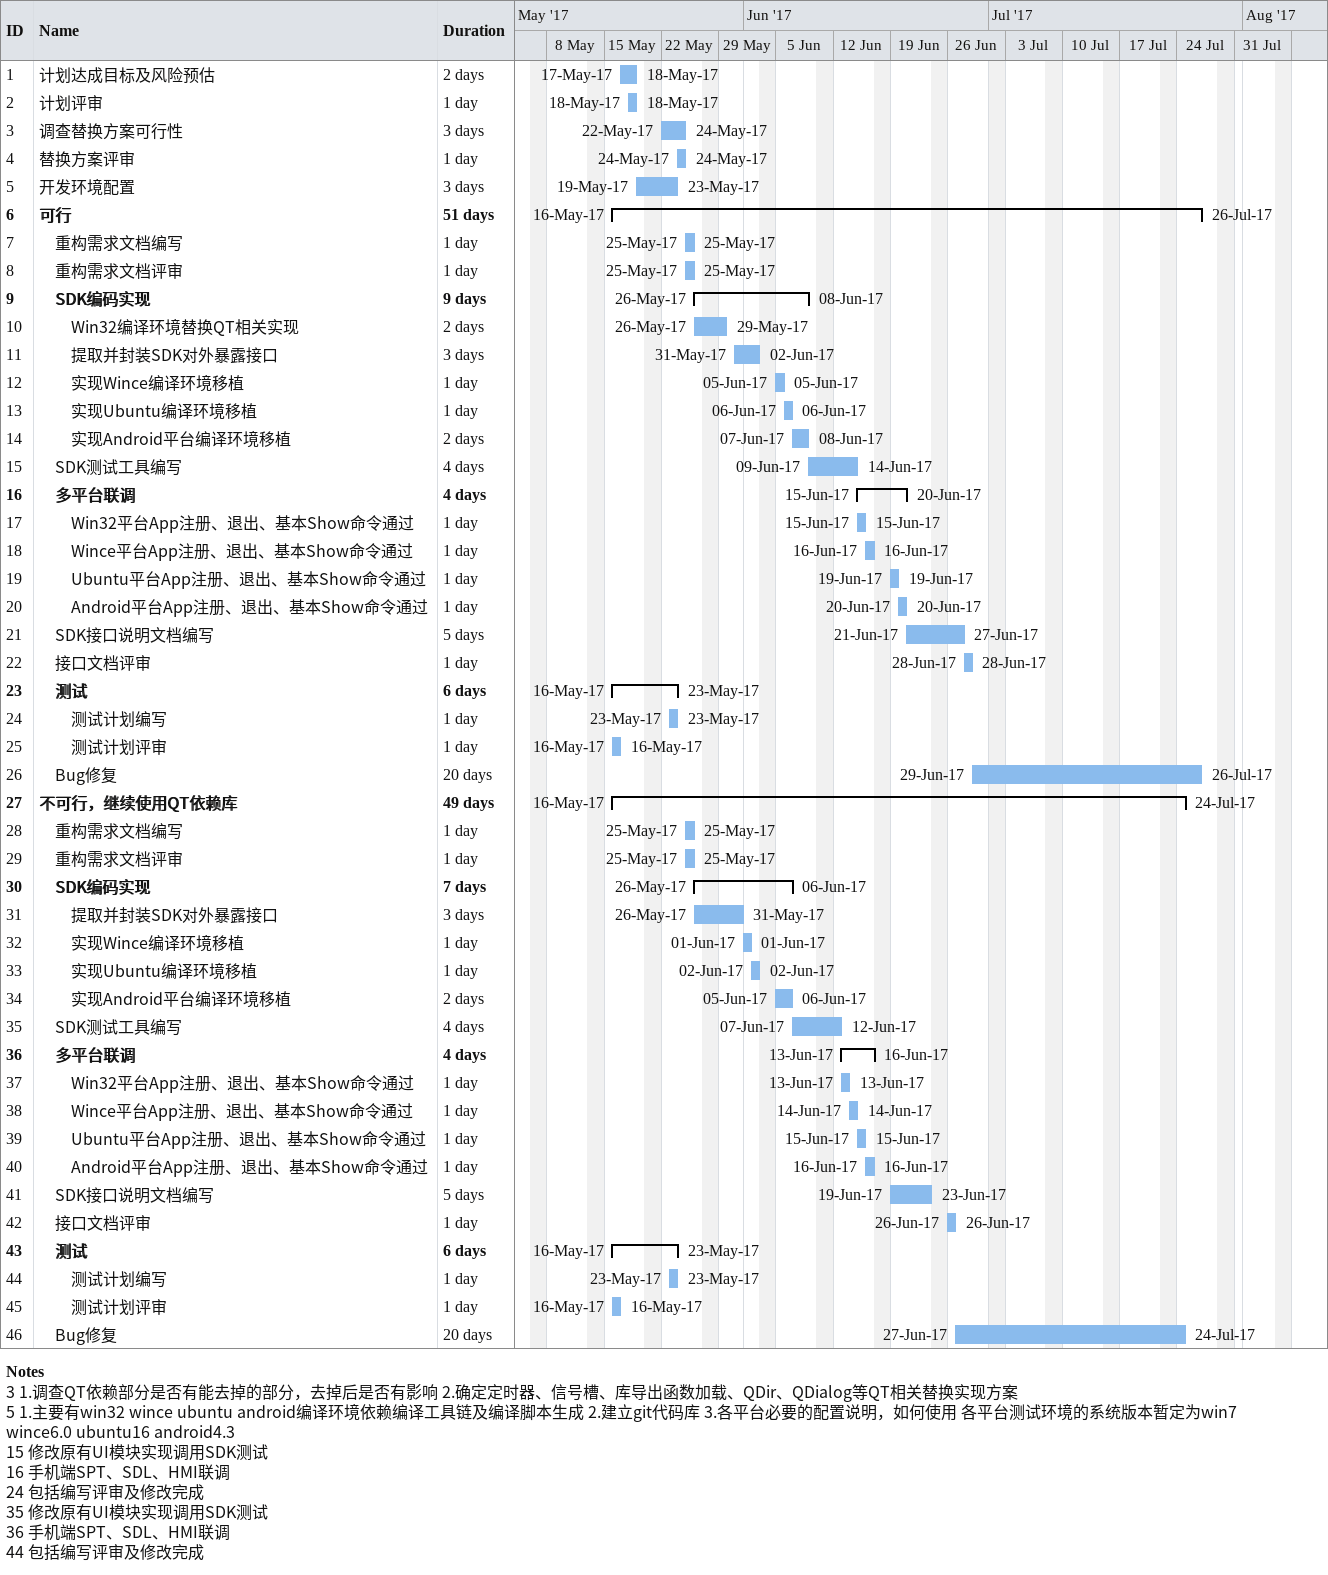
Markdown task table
| ID | Level | Task | Duration | Start | Finish |
|---|---|---|---|---|---|
| 1 | 1 | 计划达成目标及风险预估 | 2d | 2017-05-17 | 2017-05-18 |
| 2 | 1 | 计划评审 | 1d | 2017-05-18 | 2017-05-18 |
| 3 | 1 | 调查替换方案可行性 | 3d | 2017-05-22 | 2017-05-24 |
| 4 | 1 | 替换方案评审 | 1d | 2017-05-24 | 2017-05-24 |
| 5 | 1 | 开发环境配置 | 3d | 2017-05-19 | 2017-05-23 |
| 6 | 1 | **可行** | 51d | 2017-05-16 | 2017-07-26 |
| 7 | 2 | 重构需求文档编写 | 1d | 2017-05-25 | 2017-05-25 |
| 8 | 2 | 重构需求文档评审 | 1d | 2017-05-25 | 2017-05-25 |
| 9 | 2 | **SDK编码实现** | 9d | 2017-05-26 | 2017-06-08 |
| 10 | 3 | Win32编译环境替换QT相关实现 | 2d | 2017-05-26 | 2017-05-29 |
| 11 | 3 | 提取并封装SDK对外暴露接口 | 3d | 2017-05-31 | 2017-06-02 |
| 12 | 3 | 实现Wince编译环境移植 | 1d | 2017-06-05 | 2017-06-05 |
| 13 | 3 | 实现Ubuntu编译环境移植 | 1d | 2017-06-06 | 2017-06-06 |
| 14 | 3 | 实现Android平台编译环境移植 | 2d | 2017-06-07 | 2017-06-08 |
| 15 | 2 | SDK测试工具编写 | 4d | 2017-06-09 | 2017-06-14 |
| 16 | 2 | **多平台联调** | 4d | 2017-06-15 | 2017-06-20 |
| 17 | 3 | Win32平台App注册、退出、基本Show命令通过 | 1d | 2017-06-15 | 2017-06-15 |
| 18 | 3 | Wince平台App注册、退出、基本Show命令通过 | 1d | 2017-06-16 | 2017-06-16 |
| 19 | 3 | Ubuntu平台App注册、退出、基本Show命令通过 | 1d | 2017-06-19 | 2017-06-19 |
| 20 | 3 | Android平台App注册、退出、基本Show命令通过 | 1d | 2017-06-20 | 2017-06-20 |
| 21 | 2 | SDK接口说明文档编写 | 5d | 2017-06-21 | 2017-06-27 |
| 22 | 2 | 接口文档评审 | 1d | 2017-06-28 | 2017-06-28 |
| 23 | 2 | **测试** | 6d | 2017-05-16 | 2017-05-23 |
| 24 | 3 | 测试计划编写 | 1d | 2017-05-23 | 2017-05-23 |
| 25 | 3 | 测试计划评审 | 1d | 2017-05-16 | 2017-05-16 |
| 26 | 2 | Bug修复 | 20d | 2017-06-29 | 2017-07-26 |
| 27 | 1 | **不可行，继续使用QT依赖库** | 49d | 2017-05-16 | 2017-07-24 |
| 28 | 2 | 重构需求文档编写 | 1d | 2017-05-25 | 2017-05-25 |
| 29 | 2 | 重构需求文档评审 | 1d | 2017-05-25 | 2017-05-25 |
| 30 | 2 | **SDK编码实现** | 7d | 2017-05-26 | 2017-06-06 |
| 31 | 3 | 提取并封装SDK对外暴露接口 | 3d | 2017-05-26 | 2017-05-31 |
| 32 | 3 | 实现Wince编译环境移植 | 1d | 2017-06-01 | 2017-06-01 |
| 33 | 3 | 实现Ubuntu编译环境移植 | 1d | 2017-06-02 | 2017-06-02 |
| 34 | 3 | 实现Android平台编译环境移植 | 2d | 2017-06-05 | 2017-06-06 |
| 35 | 2 | SDK测试工具编写 | 4d | 2017-06-07 | 2017-06-12 |
| 36 | 2 | **多平台联调** | 4d | 2017-06-13 | 2017-06-16 |
| 37 | 3 | Win32平台App注册、退出、基本Show命令通过 | 1d | 2017-06-13 | 2017-06-13 |
| 38 | 3 | Wince平台App注册、退出、基本Show命令通过 | 1d | 2017-06-14 | 2017-06-14 |
| 39 | 3 | Ubuntu平台App注册、退出、基本Show命令通过 | 1d | 2017-06-15 | 2017-06-15 |
| 40 | 3 | Android平台App注册、退出、基本Show命令通过 | 1d | 2017-06-16 | 2017-06-16 |
| 41 | 2 | SDK接口说明文档编写 | 5d | 2017-06-19 | 2017-06-23 |
| 42 | 2 | 接口文档评审 | 1d | 2017-06-26 | 2017-06-26 |
| 43 | 2 | **测试** | 6d | 2017-05-16 | 2017-05-23 |
| 44 | 3 | 测试计划编写 | 1d | 2017-05-23 | 2017-05-23 |
| 45 | 3 | 测试计划评审 | 1d | 2017-05-16 | 2017-05-16 |
| 46 | 2 | Bug修复 | 20d | 2017-06-27 | 2017-07-24 |

Notes
- 3: 1.调查QT依赖部分是否有能去掉的部分，去掉后是否有影响 2.确定定时器、信号槽、库导出函数加载、QDir、QDialog等QT相关替换实现方案
- 5: 1.主要有win32 wince ubuntu android编译环境依赖编译工具链及编译脚本生成 2.建立git代码库 3.各平台必要的配置说明，如何使用 各平台测试环境的系统版本暂定为 win7 wince6.0 ubuntu16 android4.3
- 15: 修改原有UI模块实现调用SDK测试
- 16: 手机端SPT、SDL、HMI联调
- 24: 包括编写评审及修改完成
- 35: 修改原有UI模块实现调用SDK测试
- 36: 手机端SPT、SDL、HMI联调
- 44: 包括编写评审及修改完成
